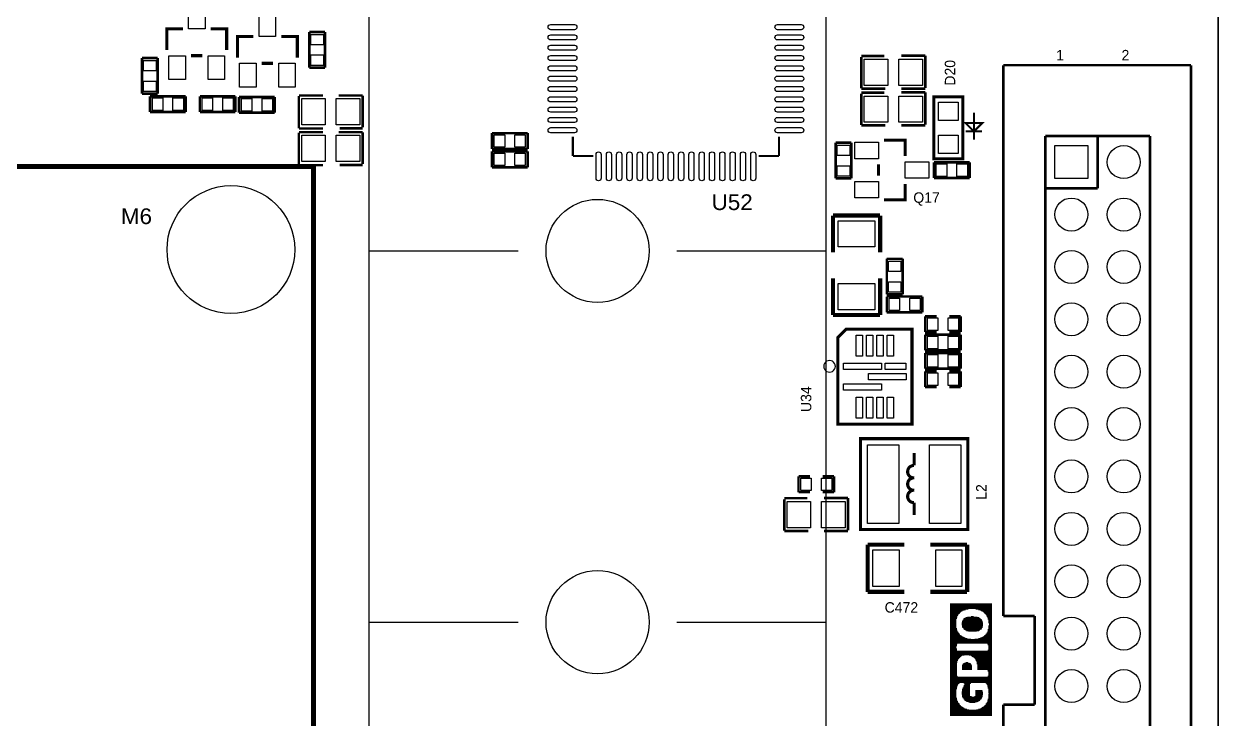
# Model space of a CAD drawing. Extents: x -41 to 160, y -9 to 129.
# Drawn here: x 102.2 to 160.2, y 47.5 to 81.2 of the extents above; entities that cross this region are included whole.
import ezdxf
from ezdxf.enums import TextEntityAlignment as Align

# ---------------------------------------------------------------- set-up
doc = ezdxf.new("R2010")
doc.units = 0
for name, color, linetype in [('BG_DIMENSION', 7, 'CONTINUOUS'), ('BG_OUTLINE', 7, 'CONTINUOUS'), ('BG_SILKSCREEN_TOP', 7, 'CONTINUOUS'), ('MA_PEN3', 7, 'CONTINUOUS'), ('PG_SILKSCREEN_TOP', 2, 'CONTINUOUS'), ('PIN_TOP', 1, 'CONTINUOUS'), ('RD_SILKSCREEN_TOP', 40, 'CONTINUOUS')]:
    doc.layers.add(name, color=color, linetype=linetype)

msp = doc.modelspace()

# ---------------------------------------------------------------- linework, layer by layer
at = {"layer": 'BG_DIMENSION'}
for points in [[(160.149845, 60.052128), (160.149845, 126.200535)], [(160.149845, 55.052138), (160.149845, -5.304155)]]:
    msp.add_lwpolyline(points, dxfattribs=at)
at = {"layer": 'BG_OUTLINE'}
msp.add_lwpolyline([(-6.475933, 111.800081), (159.221475, 111.800081, -0.401142), (160.149769, 110.776055), (160.149896, 4.328211, -0.401142), (159.125869, 3.399917), (71.799933, 3.399917), (71.799933, -8.841105), (71.290942, -9.350096), (51.100101, -9.350096)], format="xyb", dxfattribs=at)
msp.add_lwpolyline([(160.149896, 4.328211), (160.149769, 110.776055)], dxfattribs=at)
at = {"layer": 'BG_SILKSCREEN_TOP', "const_width": 0.254}
msp.add_lwpolyline([(95.92564, 74.32548), (116.2812, 74.32548), (116.2812, 14.3129), (68.98894, 14.3129)], dxfattribs=at)
at = {"layer": 'MA_PEN3', "const_width": 0.0254}
for points in [[(147.16506, 47.68088), (147.16506, 53.14188)], [(147.19046, 47.68088), (147.19046, 53.14188)], [(147.21586, 47.68088), (147.21586, 53.14188)], [(147.24126, 47.68088), (147.24126, 53.14188)], [(147.26666, 47.68088), (147.26666, 53.14188)], [(147.29206, 47.68088), (147.29206, 53.14188)], [(147.31746, 47.68088), (147.31746, 53.14188)], [(147.34286, 47.68088), (147.34286, 53.14188)], [(147.36826, 47.68088), (147.36826, 53.14188)], [(147.39366, 47.68088), (147.39366, 53.14188)], [(147.41906, 47.68088), (147.41906, 53.14188)], [(147.44446, 47.68088), (147.44446, 53.14188)], [(147.46986, 52.37988), (147.46986, 53.14188)], [(147.49526, 52.45608), (147.49526, 53.14188)], [(147.52066, 52.53228), (147.52066, 53.14188)], [(147.54606, 52.55768), (147.54606, 53.14188)], [(147.57146, 52.60848), (147.57146, 53.14188)], [(147.59686, 52.63388), (147.59686, 53.14188)], [(147.62226, 52.65928), (147.62226, 53.14188)], [(147.64766, 52.68468), (147.64766, 53.14188)], [(147.67306, 52.71008), (147.67306, 53.14188)], [(147.69846, 52.73548), (147.69846, 53.14188)], [(147.72386, 52.73548), (147.72386, 53.14188)], [(147.74926, 52.76088), (147.74926, 53.14188)], [(147.77466, 52.78628), (147.77466, 53.14188)], [(147.80006, 52.78628), (147.80006, 53.14188)], [(147.82546, 52.78628), (147.82546, 53.14188)], [(147.85086, 52.81168), (147.85086, 53.14188)], [(147.87626, 52.81168), (147.87626, 53.14188)], [(147.90166, 52.81168), (147.90166, 53.14188)], [(147.92706, 52.83708), (147.92706, 53.14188)], [(147.95246, 52.83708), (147.95246, 53.14188)], [(147.97786, 52.83708), (147.97786, 53.14188)], [(148.00326, 52.83708), (148.00326, 53.14188)], [(148.02866, 52.83708), (148.02866, 53.14188)], [(148.05406, 52.86248), (148.05406, 53.14188)], [(148.07946, 52.86248), (148.07946, 53.14188)], [(148.10486, 52.86248), (148.10486, 53.14188)], [(148.13026, 52.86248), (148.13026, 53.14188)], [(148.15566, 52.86248), (148.15566, 53.14188)], [(148.18106, 52.86248), (148.18106, 53.14188)], [(148.20646, 52.86248), (148.20646, 53.14188)], [(148.23186, 52.86248), (148.23186, 53.14188)], [(148.25726, 52.86248), (148.25726, 53.14188)], [(148.28266, 52.86248), (148.28266, 53.14188)], [(148.30806, 52.86248), (148.30806, 53.14188)], [(148.33346, 52.86248), (148.33346, 53.14188)], [(148.35886, 52.86248), (148.35886, 53.14188)], [(148.38426, 52.86248), (148.38426, 53.14188)], [(148.40966, 52.83708), (148.40966, 53.14188)], [(148.43506, 52.83708), (148.43506, 53.14188)], [(148.46046, 52.83708), (148.46046, 53.14188)], [(148.48586, 52.83708), (148.48586, 53.14188)], [(148.51126, 52.83708), (148.51126, 53.14188)], [(148.53666, 52.81168), (148.53666, 53.14188)], [(148.56206, 52.81168), (148.56206, 53.14188)], [(148.58746, 52.81168), (148.58746, 53.14188)], [(148.61286, 52.78628), (148.61286, 53.14188)], [(148.63826, 52.78628), (148.63826, 53.14188)], [(148.66366, 52.76088), (148.66366, 53.14188)], [(148.68906, 52.76088), (148.68906, 53.14188)], [(148.71446, 52.73548), (148.71446, 53.14188)], [(148.73986, 52.73548), (148.73986, 53.14188)], [(148.76526, 52.71008), (148.76526, 53.14188)], [(148.79066, 52.68468), (148.79066, 53.14188)], [(148.81606, 52.65928), (148.81606, 53.14188)], [(148.84146, 52.63388), (148.84146, 53.14188)], [(148.86686, 52.60848), (148.86686, 53.14188)], [(148.89226, 52.58308), (148.89226, 53.14188)], [(148.91766, 52.53228), (148.91766, 53.14188)], [(148.94306, 52.48148), (148.94306, 53.14188)], [(148.96846, 52.43068), (148.96846, 53.14188)], [(148.99386, 52.35448), (148.99386, 53.14188)], [(149.01926, 52.17668), (149.01926, 53.14188)], [(149.04466, 47.68088), (149.04466, 53.14188)], [(149.07006, 47.68088), (149.07006, 53.14188)], [(149.09546, 47.68088), (149.09546, 53.14188)], [(149.12086, 47.68088), (149.12086, 53.14188)], [(149.14626, 47.68088), (149.14626, 53.14188)], [(149.17166, 47.68088), (149.17166, 53.14188)], [(147.72386, 52.07508), (147.72386, 52.22748)], [(147.74926, 51.97348), (147.74926, 52.30368)], [(147.77466, 51.94808), (147.77466, 52.35448)], [(147.80006, 51.89728), (147.80006, 52.40528)], [(147.82546, 51.87188), (147.82546, 52.43068)], [(147.85086, 51.84648), (147.85086, 52.43068)], [(147.87626, 51.84648), (147.87626, 52.45608)], [(147.90166, 51.82108), (147.90166, 52.45608)], [(147.92706, 51.82108), (147.92706, 52.48148)], [(147.95246, 51.79568), (147.95246, 52.48148)], [(147.97786, 51.79568), (147.97786, 52.48148)], [(148.00326, 51.79568), (148.00326, 52.50688)], [(148.02866, 51.79568), (148.02866, 52.50688)], [(148.05406, 51.77028), (148.05406, 52.50688)], [(148.07946, 51.77028), (148.07946, 52.50688)], [(148.10486, 51.77028), (148.10486, 52.50688)], [(148.13026, 51.77028), (148.13026, 52.50688)], [(148.15566, 51.77028), (148.15566, 52.50688)], [(148.18106, 51.77028), (148.18106, 52.53228)], [(148.20646, 51.77028), (148.20646, 52.53228)], [(148.23186, 51.77028), (148.23186, 52.53228)], [(148.25726, 51.77028), (148.25726, 52.53228)], [(148.28266, 51.77028), (148.28266, 52.53228)], [(148.30806, 51.77028), (148.30806, 52.50688)], [(148.33346, 51.77028), (148.33346, 52.50688)], [(148.35886, 51.77028), (148.35886, 52.50688)], [(148.38426, 51.77028), (148.38426, 52.50688)], [(148.40966, 51.77028), (148.40966, 52.50688)], [(148.43506, 51.77028), (148.43506, 52.50688)], [(148.46046, 51.79568), (148.46046, 52.50688)], [(148.48586, 51.79568), (148.48586, 52.48148)], [(148.51126, 51.79568), (148.51126, 52.48148)], [(148.53666, 51.79568), (148.53666, 52.48148)], [(148.56206, 51.82108), (148.56206, 52.45608)], [(148.58746, 51.82108), (148.58746, 52.45608)], [(148.61286, 51.84648), (148.61286, 52.43068)], [(148.63826, 51.87188), (148.63826, 52.40528)], [(148.66366, 51.87188), (148.66366, 52.37988)], [(148.68906, 51.92268), (148.68906, 52.35448)], [(148.71446, 51.94808), (148.71446, 52.30368)], [(148.73986, 52.02428), (148.73986, 52.22748)], [(147.46986, 51.05908), (147.46986, 51.94808)], [(147.49526, 51.16068), (147.49526, 51.87188)], [(147.52066, 51.18608), (147.52066, 51.79568)], [(147.54606, 51.18608), (147.54606, 51.77028)], [(147.57146, 51.18608), (147.57146, 51.71948)], [(147.59686, 51.18608), (147.59686, 51.69408)], [(147.62226, 51.18608), (147.62226, 51.64328)], [(147.64766, 51.18608), (147.64766, 51.61788)], [(147.67306, 51.18608), (147.67306, 51.59248)], [(147.69846, 51.18608), (147.69846, 51.59248)], [(147.72386, 51.18608), (147.72386, 51.56708)], [(147.74926, 51.18608), (147.74926, 51.54168)], [(147.77466, 51.18608), (147.77466, 51.54168)], [(148.73986, 51.18608), (148.73986, 51.54168)], [(148.76526, 51.18608), (148.76526, 51.54168)], [(148.79066, 51.18608), (148.79066, 51.56708)], [(148.81606, 51.18608), (148.81606, 51.59248)], [(148.84146, 51.18608), (148.84146, 51.61788)], [(148.86686, 51.18608), (148.86686, 51.64328)], [(148.89226, 51.18608), (148.89226, 51.66868)], [(148.91766, 51.18608), (148.91766, 51.69408)], [(148.94306, 51.18608), (148.94306, 51.74488)], [(148.96846, 51.16068), (148.96846, 51.79568)], [(148.99386, 51.10988), (148.99386, 51.89728)], [(149.01926, 48.77308), (149.01926, 52.07508)], [(147.46986, 48.97628), (147.46986, 50.95748)], [(147.80006, 51.18608), (147.80006, 51.51628)], [(147.82546, 51.18608), (147.82546, 51.51628)], [(147.85086, 51.18608), (147.85086, 51.49088)], [(147.87626, 51.18608), (147.87626, 51.49088)], [(147.90166, 51.18608), (147.90166, 51.46548)], [(147.92706, 51.18608), (147.92706, 51.46548)], [(147.95246, 51.18608), (147.95246, 51.46548)], [(147.97786, 51.18608), (147.97786, 51.46548)], [(148.00326, 51.18608), (148.00326, 51.44008)], [(148.02866, 51.18608), (148.02866, 51.44008)], [(148.05406, 51.18608), (148.05406, 51.44008)], [(148.07946, 51.18608), (148.07946, 51.44008)], [(148.10486, 51.18608), (148.10486, 51.44008)], [(148.13026, 51.18608), (148.13026, 51.44008)], [(148.15566, 51.18608), (148.15566, 51.44008)], [(148.18106, 51.18608), (148.18106, 51.41468)], [(148.20646, 51.18608), (148.20646, 51.41468)], [(148.23186, 51.18608), (148.23186, 51.41468)], [(148.25726, 51.18608), (148.25726, 51.41468)], [(148.28266, 51.18608), (148.28266, 51.41468)], [(148.30806, 51.18608), (148.30806, 51.41468)], [(148.33346, 51.18608), (148.33346, 51.41468)], [(148.35886, 51.18608), (148.35886, 51.44008)], [(148.38426, 51.18608), (148.38426, 51.44008)], [(148.40966, 51.18608), (148.40966, 51.44008)], [(148.43506, 51.18608), (148.43506, 51.44008)], [(148.46046, 51.18608), (148.46046, 51.44008)], [(148.48586, 51.18608), (148.48586, 51.44008)], [(148.51126, 51.18608), (148.51126, 51.44008)], [(148.53666, 51.18608), (148.53666, 51.46548)], [(148.56206, 51.18608), (148.56206, 51.46548)], [(148.58746, 51.18608), (148.58746, 51.46548)], [(148.61286, 51.18608), (148.61286, 51.46548)], [(148.63826, 51.18608), (148.63826, 51.49088)], [(148.66366, 51.18608), (148.66366, 51.49088)], [(148.68906, 51.18608), (148.68906, 51.51628)], [(148.71446, 51.18608), (148.71446, 51.51628)], [(147.49526, 50.24628), (147.49526, 50.85588)], [(147.52066, 50.34788), (147.52066, 50.85588)], [(147.54606, 50.39868), (147.54606, 50.85588)], [(147.57146, 50.44948), (147.57146, 50.85588)], [(147.59686, 50.47488), (147.59686, 50.85588)], [(147.62226, 50.50028), (147.62226, 50.85588)], [(147.64766, 50.52568), (147.64766, 50.85588)], [(147.67306, 50.55108), (147.67306, 50.85588)], [(147.69846, 50.57648), (147.69846, 50.85588)], [(147.72386, 50.57648), (147.72386, 50.85588)], [(147.74926, 50.60188), (147.74926, 50.85588)], [(147.77466, 50.60188), (147.77466, 50.85588)], [(147.80006, 50.60188), (147.80006, 50.85588)], [(147.82546, 50.60188), (147.82546, 50.85588)], [(147.85086, 50.62728), (147.85086, 50.85588)], [(147.87626, 50.62728), (147.87626, 50.85588)], [(147.90166, 50.62728), (147.90166, 50.85588)], [(147.92706, 50.62728), (147.92706, 50.85588)], [(147.95246, 50.62728), (147.95246, 50.85588)], [(147.97786, 50.62728), (147.97786, 50.85588)], [(148.00326, 50.62728), (148.00326, 50.85588)], [(148.02866, 50.62728), (148.02866, 50.85588)], [(148.05406, 50.62728), (148.05406, 50.85588)], [(148.07946, 50.60188), (148.07946, 50.85588)], [(148.10486, 50.60188), (148.10486, 50.85588)], [(148.13026, 50.60188), (148.13026, 50.85588)], [(148.15566, 50.60188), (148.15566, 50.85588)], [(148.18106, 50.57648), (148.18106, 50.85588)], [(148.20646, 50.57648), (148.20646, 50.85588)], [(148.23186, 50.55108), (148.23186, 50.85588)], [(148.25726, 50.52568), (148.25726, 50.85588)], [(148.28266, 50.52568), (148.28266, 50.85588)], [(148.30806, 50.50028), (148.30806, 50.85588)], [(148.33346, 50.47488), (148.33346, 50.85588)], [(148.35886, 50.44948), (148.35886, 50.85588)], [(148.38426, 50.39868), (148.38426, 50.85588)], [(148.40966, 50.34788), (148.40966, 50.85588)], [(148.43506, 50.29708), (148.43506, 50.85588)], [(148.46046, 50.19548), (148.46046, 50.85588)], [(148.48586, 49.91608), (148.48586, 50.85588)], [(148.51126, 49.91608), (148.51126, 50.85588)], [(148.53666, 49.91608), (148.53666, 50.85588)], [(148.56206, 49.91608), (148.56206, 50.85588)], [(148.58746, 49.91608), (148.58746, 50.85588)], [(148.61286, 49.91608), (148.61286, 50.85588)], [(148.63826, 49.91608), (148.63826, 50.85588)], [(148.66366, 49.91608), (148.66366, 50.85588)], [(148.68906, 49.91608), (148.68906, 50.85588)], [(148.71446, 49.91608), (148.71446, 50.85588)], [(148.73986, 49.91608), (148.73986, 50.85588)], [(148.76526, 49.91608), (148.76526, 50.85588)], [(148.79066, 49.91608), (148.79066, 50.85588)], [(148.81606, 49.91608), (148.81606, 50.85588)], [(148.84146, 49.91608), (148.84146, 50.85588)], [(148.86686, 49.91608), (148.86686, 50.85588)], [(148.89226, 49.91608), (148.89226, 50.85588)], [(148.91766, 49.91608), (148.91766, 50.85588)], [(148.94306, 49.91608), (148.94306, 50.85588)], [(148.96846, 49.89068), (148.96846, 50.85588)], [(148.99386, 49.83988), (148.99386, 50.90668)], [(147.74926, 49.91608), (147.74926, 50.17008)], [(147.77466, 49.91608), (147.77466, 50.22088)], [(147.80006, 49.91608), (147.80006, 50.24628)], [(147.82546, 49.91608), (147.82546, 50.24628)], [(147.85086, 49.91608), (147.85086, 50.27168)], [(147.87626, 49.91608), (147.87626, 50.27168)], [(147.90166, 49.91608), (147.90166, 50.27168)], [(147.92706, 49.91608), (147.92706, 50.29708)], [(147.95246, 49.91608), (147.95246, 50.29708)], [(147.97786, 49.91608), (147.97786, 50.29708)], [(148.00326, 49.91608), (148.00326, 50.29708)], [(148.02866, 49.91608), (148.02866, 50.27168)], [(148.05406, 49.91608), (148.05406, 50.27168)], [(148.07946, 49.91608), (148.07946, 50.27168)], [(148.10486, 49.91608), (148.10486, 50.24628)], [(148.13026, 49.91608), (148.13026, 50.24628)], [(148.15566, 49.91608), (148.15566, 50.22088)], [(148.18106, 49.91608), (148.18106, 50.19548)], [(148.20646, 49.91608), (148.20646, 50.14468)], [(147.49526, 49.07788), (147.49526, 49.63668)], [(147.52066, 49.15408), (147.52066, 49.61128)], [(147.54606, 49.20488), (147.54606, 49.58588)], [(147.57146, 49.23028), (147.57146, 49.58588)], [(147.59686, 49.25568), (147.59686, 49.58588)], [(147.62226, 49.28108), (147.62226, 49.58588)], [(147.64766, 49.28108), (147.64766, 49.58588)], [(147.67306, 49.28108), (147.67306, 49.58588)], [(147.69846, 49.28108), (147.69846, 49.58588)], [(147.72386, 49.28108), (147.72386, 49.58588)], [(147.74926, 49.28108), (147.74926, 49.58588)], [(147.77466, 49.28108), (147.77466, 49.58588)], [(147.80006, 49.28108), (147.80006, 49.58588)], [(147.82546, 49.25568), (147.82546, 49.58588)], [(147.85086, 48.44288), (147.85086, 49.58588)], [(147.87626, 48.41748), (147.87626, 49.58588)], [(147.90166, 48.41748), (147.90166, 49.58588)], [(147.92706, 48.39208), (147.92706, 49.58588)], [(147.95246, 48.36668), (147.95246, 49.58588)], [(147.97786, 48.36668), (147.97786, 49.58588)], [(148.00326, 48.36668), (148.00326, 49.58588)], [(148.02866, 48.34128), (148.02866, 49.58588)], [(148.05406, 48.34128), (148.05406, 49.58588)], [(148.07946, 48.34128), (148.07946, 49.58588)], [(148.10486, 48.31588), (148.10486, 49.58588)], [(148.13026, 49.23028), (148.13026, 49.58588)], [(148.15566, 49.25568), (148.15566, 49.58588)], [(148.18106, 49.28108), (148.18106, 49.58588)], [(148.20646, 49.28108), (148.20646, 49.58588)], [(148.23186, 49.28108), (148.23186, 49.58588)], [(148.25726, 49.28108), (148.25726, 49.58588)], [(148.28266, 49.28108), (148.28266, 49.58588)], [(148.30806, 49.28108), (148.30806, 49.58588)], [(148.33346, 49.28108), (148.33346, 49.58588)], [(148.35886, 49.28108), (148.35886, 49.58588)], [(148.38426, 49.28108), (148.38426, 49.58588)], [(148.40966, 49.28108), (148.40966, 49.58588)], [(148.43506, 49.28108), (148.43506, 49.58588)], [(148.46046, 49.28108), (148.46046, 49.58588)], [(148.48586, 49.28108), (148.48586, 49.58588)], [(148.51126, 49.28108), (148.51126, 49.58588)], [(148.53666, 49.28108), (148.53666, 49.58588)], [(148.56206, 49.28108), (148.56206, 49.58588)], [(148.58746, 49.28108), (148.58746, 49.58588)], [(148.61286, 49.28108), (148.61286, 49.58588)], [(148.63826, 49.28108), (148.63826, 49.58588)], [(148.66366, 49.28108), (148.66366, 49.58588)], [(148.68906, 49.28108), (148.68906, 49.58588)], [(148.71446, 49.28108), (148.71446, 49.58588)], [(148.73986, 49.28108), (148.73986, 49.58588)], [(148.76526, 49.28108), (148.76526, 49.58588)], [(148.79066, 49.28108), (148.79066, 49.58588)], [(148.81606, 49.28108), (148.81606, 49.58588)], [(148.84146, 49.28108), (148.84146, 49.58588)], [(148.86686, 49.28108), (148.86686, 49.58588)], [(148.89226, 49.25568), (148.89226, 49.58588)], [(148.91766, 49.23028), (148.91766, 49.58588)], [(148.94306, 49.17948), (148.94306, 49.58588)], [(148.96846, 49.10328), (148.96846, 49.58588)], [(148.99386, 49.00168), (148.99386, 49.63668)], [(147.72386, 48.72228), (147.72386, 48.87468)], [(147.74926, 48.59528), (147.74926, 49.00168)], [(147.77466, 48.54448), (147.77466, 49.07788)], [(147.80006, 48.51908), (147.80006, 49.12868)], [(147.82546, 48.46828), (147.82546, 49.17948)], [(148.13026, 48.31588), (148.13026, 48.64608)], [(148.15566, 48.31588), (148.15566, 48.64608)], [(148.18106, 48.31588), (148.18106, 48.64608)], [(148.33346, 48.31588), (148.33346, 48.64608)], [(148.35886, 48.31588), (148.35886, 48.64608)], [(148.38426, 48.34128), (148.38426, 48.95088)], [(148.40966, 48.34128), (148.40966, 48.95088)], [(148.43506, 48.34128), (148.43506, 48.95088)], [(148.46046, 48.34128), (148.46046, 48.95088)], [(148.48586, 48.36668), (148.48586, 48.95088)], [(148.51126, 48.36668), (148.51126, 48.95088)], [(148.53666, 48.39208), (148.53666, 48.95088)], [(148.56206, 48.39208), (148.56206, 48.95088)], [(148.58746, 48.41748), (148.58746, 48.95088)], [(148.61286, 48.44288), (148.61286, 48.95088)], [(148.63826, 48.46828), (148.63826, 48.95088)], [(148.66366, 48.49368), (148.66366, 48.95088)], [(148.68906, 48.54448), (148.68906, 48.95088)], [(148.71446, 48.59528), (148.71446, 48.92548)], [(148.73986, 48.69688), (148.73986, 48.84928)], [(149.01926, 47.68088), (149.01926, 48.74768)], [(147.46986, 47.68088), (147.46986, 48.56988)], [(147.49526, 47.68088), (147.49526, 48.46828)], [(147.52066, 47.68088), (147.52066, 48.41748)], [(147.54606, 47.68088), (147.54606, 48.36668)], [(147.57146, 47.68088), (147.57146, 48.31588)], [(147.59686, 47.68088), (147.59686, 48.29048)], [(147.62226, 47.68088), (147.62226, 48.23968)], [(147.64766, 47.68088), (147.64766, 48.21428)], [(147.67306, 47.68088), (147.67306, 48.18888)], [(147.69846, 47.68088), (147.69846, 48.16348)], [(147.72386, 47.68088), (147.72386, 48.13808)], [(147.74926, 47.68088), (147.74926, 48.13808)], [(147.77466, 47.68088), (147.77466, 48.11268)], [(147.80006, 47.68088), (147.80006, 48.08728)], [(147.82546, 47.68088), (147.82546, 48.08728)], [(147.85086, 47.68088), (147.85086, 48.06188)], [(147.87626, 47.68088), (147.87626, 48.06188)], [(148.20646, 48.31588), (148.20646, 48.62068)], [(148.23186, 48.31588), (148.23186, 48.62068)], [(148.25726, 48.31588), (148.25726, 48.62068)], [(148.28266, 48.31588), (148.28266, 48.62068)], [(148.30806, 48.31588), (148.30806, 48.62068)], [(148.61286, 47.68088), (148.61286, 48.06188)], [(148.63826, 47.68088), (148.63826, 48.06188)], [(148.66366, 47.68088), (148.66366, 48.08728)], [(148.68906, 47.68088), (148.68906, 48.08728)], [(148.71446, 47.68088), (148.71446, 48.11268)], [(148.73986, 47.68088), (148.73986, 48.13808)], [(148.76526, 47.68088), (148.76526, 48.13808)], [(148.79066, 47.68088), (148.79066, 48.16348)], [(148.81606, 47.68088), (148.81606, 48.18888)], [(148.84146, 47.68088), (148.84146, 48.21428)], [(148.86686, 47.68088), (148.86686, 48.23968)], [(148.89226, 47.68088), (148.89226, 48.29048)], [(148.91766, 47.68088), (148.91766, 48.31588)], [(148.94306, 47.68088), (148.94306, 48.36668)], [(148.96846, 47.68088), (148.96846, 48.44288)], [(148.99386, 47.68088), (148.99386, 48.51908)], [(147.90166, 47.68088), (147.90166, 48.03648)], [(147.92706, 47.68088), (147.92706, 48.03648)], [(147.95246, 47.68088), (147.95246, 48.03648)], [(147.97786, 47.68088), (147.97786, 48.01108)], [(148.00326, 47.68088), (148.00326, 48.01108)], [(148.02866, 47.68088), (148.02866, 48.01108)], [(148.05406, 47.68088), (148.05406, 48.01108)], [(148.07946, 47.68088), (148.07946, 47.98568)], [(148.10486, 47.68088), (148.10486, 47.98568)], [(148.13026, 47.68088), (148.13026, 47.98568)], [(148.15566, 47.68088), (148.15566, 47.98568)], [(148.18106, 47.68088), (148.18106, 47.98568)], [(148.20646, 47.68088), (148.20646, 47.98568)], [(148.23186, 47.68088), (148.23186, 47.98568)], [(148.25726, 47.68088), (148.25726, 47.98568)], [(148.28266, 47.68088), (148.28266, 47.98568)], [(148.30806, 47.68088), (148.30806, 47.98568)], [(148.33346, 47.68088), (148.33346, 47.98568)], [(148.35886, 47.68088), (148.35886, 47.98568)], [(148.38426, 47.68088), (148.38426, 47.98568)], [(148.40966, 47.68088), (148.40966, 47.98568)], [(148.43506, 47.68088), (148.43506, 48.01108)], [(148.46046, 47.68088), (148.46046, 48.01108)], [(148.48586, 47.68088), (148.48586, 48.01108)], [(148.51126, 47.68088), (148.51126, 48.01108)], [(148.53666, 47.68088), (148.53666, 48.03648)], [(148.56206, 47.68088), (148.56206, 48.03648)], [(148.58746, 47.68088), (148.58746, 48.03648)]]:
    msp.add_lwpolyline(points, dxfattribs=at)
at = {"layer": 'PG_SILKSCREEN_TOP'}
for points in [[(118.983252, 12.756667), (118.983252, 90.231671), (126.209552, 90.231671)], [(133.908063, 90.231671), (141.133068, 90.231671), (141.133068, 12.956769)], [(118.983252, 70.231787), (126.209552, 70.231787)], [(133.908063, 70.231787), (141.133068, 70.231787)], [(118.983252, 52.231773), (126.209552, 52.231773)], [(133.908063, 52.231773), (141.133068, 52.231773)]]:
    msp.add_lwpolyline(points, dxfattribs=at)
for points, const_width in [([(109.169378, 79.971087), (109.169378, 80.996003), (109.944586, 80.996003)], 0.150089), ([(111.294393, 80.996003), (112.069601, 80.996003), (112.069601, 79.971087)], 0.150089), ([(112.595889, 79.602076), (112.595889, 80.626991), (113.371097, 80.626991)], 0.150089), ([(114.720903, 80.626991), (115.496111, 80.626991), (115.496111, 79.602076)], 0.150089), ([(116.078, 80.84058), (116.078, 79.11338)], 0.127), ([(116.84, 80.84058), (116.078, 80.84058)], 0.127), ([(116.84, 79.11338), (116.84, 80.84058)], 0.127), ([(107.96524, 79.5782), (107.96524, 77.851)], 0.127), ([(108.72724, 79.5782), (107.96524, 79.5782)], 0.127), ([(108.72724, 77.851), (108.72724, 79.5782)], 0.127), ([(110.344382, 79.69598), (110.894597, 79.69598)], 0.150089), ([(113.770893, 79.326969), (114.321107, 79.326969)], 0.150089), ([(143.9672, 79.68488), (142.8496, 79.68488)], 0.127), ([(142.8496, 79.63408), (142.8496, 78.11008)], 0.127), ([(144.78, 79.69758), (145.9484, 79.69758)], 0.127), ([(145.9484, 79.69758), (145.9484, 78.12278)], 0.127), ([(116.078, 79.11338), (116.84, 79.11338)], 0.127), ([(149.734905, 79.236189), (149.734905, 52.536192)], 0.127), ([(158.834988, 79.236189), (149.734905, 79.236189)], 0.127), ([(158.834988, 21.436203), (158.834988, 79.236189)], 0.127), ([(107.96524, 77.851), (108.72724, 77.851)], 0.127), ([(108.3564, 77.724), (108.3564, 76.962)], 0.127), ([(110.0836, 77.724), (108.3564, 77.724)], 0.127), ([(110.0836, 76.962), (110.0836, 77.724)], 0.127), ([(110.7694, 77.724), (110.7694, 76.962)], 0.127), ([(112.4966, 77.724), (110.7694, 77.724)], 0.127), ([(112.4966, 76.962), (112.4966, 77.724)], 0.127), ([(114.4016, 77.69098), (112.6744, 77.69098)], 0.127), ([(112.6744, 77.69098), (112.6744, 76.92898)], 0.127), ([(114.4016, 76.92898), (114.4016, 77.69098)], 0.127), ([(115.57, 77.76718), (116.7384, 77.76718)], 0.127), ([(115.57, 76.16698), (115.57, 77.74178)], 0.127), ([(118.6688, 77.76718), (117.5004, 77.76718)], 0.127), ([(118.6688, 76.23048), (118.6688, 77.75448)], 0.127), ([(142.8496, 78.09738), (144.018, 78.09738)], 0.127), ([(143.9672, 77.90688), (142.8496, 77.90688)], 0.127), ([(142.8496, 77.85608), (142.8496, 76.33208)], 0.127), ([(145.9484, 78.09738), (144.78, 78.09738)], 0.127), ([(144.78, 77.91958), (145.9484, 77.91958)], 0.127), ([(145.9484, 77.91958), (145.9484, 76.34478)], 0.127), ([(146.366001, 74.800003), (146.366001, 77.700099), (147.765999, 77.700099), (147.765999, 74.699901), (146.366001, 74.699901), (146.366001, 74.800003)], 0.150089), ([(108.3564, 76.962), (110.0836, 76.962)], 0.127), ([(110.7694, 76.962), (112.4966, 76.962)], 0.127), ([(112.6744, 76.92898), (114.4016, 76.92898)], 0.127), ([(148.306003, 76.926897), (148.306003, 76.027001), (148.706103, 76.427101), (147.906003, 76.427101), (148.306003, 76.027001), (148.306003, 75.627001)], 0.100101), ([(116.7384, 76.16698), (115.57, 76.16698)], 0.127), ([(115.57, 75.98918), (116.7384, 75.98918)], 0.127), ([(115.57, 74.38898), (115.57, 75.96378)], 0.127), ([(118.6688, 75.98918), (117.5004, 75.98918)], 0.127), ([(117.5512, 76.17968), (118.6688, 76.17968)], 0.127), ([(118.6688, 74.45248), (118.6688, 75.97648)], 0.127), ([(126.66218, 75.94092), (124.93498, 75.94092)], 0.127), ([(124.93498, 75.94092), (124.93498, 75.17892)], 0.127), ([(126.66218, 75.17892), (126.66218, 75.94092)], 0.127), ([(142.8496, 76.31938), (144.018, 76.31938)], 0.127), ([(145.9484, 76.31938), (144.78, 76.31938)], 0.127), ([(147.906003, 76.027001), (148.706103, 76.027001)], 0.100101), ([(151.764898, 75.806198), (156.844898, 75.806198)], 0.127), ([(151.764898, 25.006198), (151.764898, 75.806198)], 0.127), ([(154.304898, 73.266198), (154.304898, 75.806198)], 0.127), ([(156.844898, 75.806198), (156.844898, 25.006198)], 0.127), ([(128.85801, 74.83221), (128.85801, 75.773305)], 0.100101), ([(138.85799, 74.83221), (138.85799, 75.773305)], 0.100101), ([(141.59738, 75.47356), (141.59738, 73.74636)], 0.127), ([(142.35938, 75.47356), (141.59738, 75.47356)], 0.127), ([(142.35938, 73.74636), (142.35938, 75.47356)], 0.127), ([(143.953687, 75.602922), (144.978603, 75.602922), (144.978603, 74.827714)], 0.150089), ([(124.93498, 75.17892), (126.66218, 75.17892)], 0.127), ([(126.66218, 75.05192), (124.93498, 75.05192)], 0.127), ([(124.93498, 75.05192), (124.93498, 74.28992)], 0.127), ([(126.66218, 74.28992), (126.66218, 75.05192)], 0.127), ([(128.85801, 74.83221), (129.848102, 74.83221)], 0.100101), ([(138.85799, 74.83221), (137.867898, 74.83221)], 0.100101), ([(116.7384, 74.38898), (115.57, 74.38898)], 0.127), ([(117.5512, 74.40168), (118.6688, 74.40168)], 0.127), ([(124.93498, 74.28992), (126.66218, 74.28992)], 0.127), ([(143.67858, 74.427918), (143.67858, 73.877703)], 0.150089), ([(146.37258, 74.53122), (146.37258, 73.76922)], 0.127), ([(148.09978, 74.53122), (146.37258, 74.53122)], 0.127), ([(148.09978, 73.76922), (148.09978, 74.53122)], 0.127), ([(141.59738, 73.74636), (142.35938, 73.74636)], 0.127), ([(144.978603, 73.477907), (144.978603, 72.702699), (143.953687, 72.702699)], 0.150089), ([(146.37258, 73.76922), (148.09978, 73.76922)], 0.127), ([(151.764898, 73.266198), (154.304898, 73.266198)], 0.127), ([(141.47292, 71.94804), (141.47292, 70.17004)], 0.2032), ([(143.75892, 71.94804), (141.47292, 71.94804)], 0.2032), ([(143.75892, 70.17004), (143.75892, 71.94804)], 0.2032), ([(144.08404, 69.84746), (144.08404, 68.12026)], 0.127), ([(144.84604, 69.84746), (144.08404, 69.84746)], 0.127), ([(144.84604, 68.12026), (144.84604, 69.84746)], 0.127), ([(141.47292, 68.90004), (141.47292, 67.12204)], 0.2032), ([(143.75892, 67.12204), (143.75892, 68.90004)], 0.2032), ([(144.08404, 68.12026), (144.84604, 68.12026)], 0.127), ([(145.81124, 68.0212), (144.08404, 68.0212)], 0.127), ([(144.08404, 68.0212), (144.08404, 67.2592)], 0.127), ([(145.81124, 67.2592), (145.81124, 68.0212)], 0.127), ([(141.47292, 67.12204), (143.75892, 67.12204)], 0.2032), ([(144.08404, 67.2592), (145.81124, 67.2592)], 0.127), ([(146.50212, 67.056), (145.94332, 67.056)], 0.127), ([(145.94332, 67.056), (145.94332, 66.294)], 0.127), ([(147.67052, 67.056), (147.11172, 67.056)], 0.127), ([(147.67052, 66.294), (147.67052, 67.056)], 0.127), ([(145.304916, 61.835005), (145.304916, 66.434995), (142.104923, 66.434995), (141.704924, 66.034996), (141.704924, 61.835005), (145.304916, 61.835005)], 0.150012), ([(145.94332, 66.294), (146.50212, 66.294)], 0.127), ([(147.67052, 66.167), (145.94332, 66.167)], 0.127), ([(145.94332, 66.167), (145.94332, 65.405)], 0.127), ([(147.11172, 66.294), (147.67052, 66.294)], 0.127), ([(147.67052, 65.405), (147.67052, 66.167)], 0.127), ([(145.94332, 65.405), (147.67052, 65.405)], 0.127), ([(147.67052, 65.278), (145.94332, 65.278)], 0.127), ([(145.94332, 65.278), (145.94332, 64.516)], 0.127), ([(147.67052, 64.516), (147.67052, 65.278)], 0.127), ([(145.94332, 64.516), (147.67052, 64.516)], 0.127), ([(146.50212, 64.389), (145.94332, 64.389)], 0.127), ([(145.94332, 64.389), (145.94332, 63.627)], 0.127), ([(147.67052, 64.389), (147.11172, 64.389)], 0.127), ([(147.67052, 63.627), (147.67052, 64.389)], 0.127), ([(145.94332, 63.627), (146.50212, 63.627)], 0.127), ([(147.11172, 63.627), (147.67052, 63.627)], 0.127), ([(148.009915, 61.127996), (142.809925, 61.127996), (142.809925, 56.728004), (148.009915, 56.728004), (148.009915, 61.127996)], 0.150012), ([(145.40992, 59.827998), (145.40992, 60.427997)], 0.150012), ([(140.3604, 59.2963), (139.8016, 59.2963)], 0.127), ([(139.8016, 59.2963), (139.8016, 58.5343)], 0.127), ([(141.5288, 59.2963), (140.97, 59.2963)], 0.127), ([(141.5288, 58.5343), (141.5288, 59.2963)], 0.127), ([(139.8016, 58.5343), (140.3604, 58.5343)], 0.127), ([(140.97, 58.5343), (141.5288, 58.5343)], 0.127), ([(140.22578, 58.24474), (139.10818, 58.24474)], 0.127), ([(139.10818, 58.19394), (139.10818, 56.66994)], 0.127), ([(141.03858, 58.25744), (142.20698, 58.25744)], 0.127), ([(142.20698, 58.25744), (142.20698, 56.68264)], 0.127), ([(145.40992, 57.428003), (145.40992, 58.028002)], 0.150012), ([(139.10818, 56.65724), (140.27658, 56.65724)], 0.127), ([(142.20698, 56.65724), (141.03858, 56.65724)], 0.127), ([(144.92986, 55.98668), (143.15186, 55.98668)], 0.2032), ([(143.15186, 55.98668), (143.15186, 53.70068)], 0.2032), ([(147.97786, 55.98668), (146.19986, 55.98668)], 0.2032), ([(147.97786, 53.70068), (147.97786, 55.98668)], 0.2032), ([(143.15186, 53.70068), (144.92986, 53.70068)], 0.2032), ([(146.19986, 53.70068), (147.97786, 53.70068)], 0.2032), ([(149.734905, 52.536192), (151.259896, 52.536192)], 0.127), ([(151.259896, 52.536192), (151.259896, 48.234194)], 0.127), ([(149.734905, 48.234194), (149.734905, 21.436203)], 0.127), ([(151.259896, 48.234194), (149.734905, 48.234194)], 0.127)]:
    msp.add_lwpolyline(points, dxfattribs=dict(at, const_width=const_width))
msp.add_lwpolyline([(141.587931, 64.634999, 1), (141.021909, 64.635001, 1)], format="xyb", close=True, dxfattribs=at)
at = {"layer": 'PG_SILKSCREEN_TOP', "const_width": 0.150012}
for points in [[(145.40992, 59.227999, -1.05711), (145.40992, 59.827998)], [(145.40992, 58.628001, -1.057098), (145.40992, 59.227999)], [(145.40992, 58.028002, -1.05711), (145.40992, 58.628001)]]:
    msp.add_lwpolyline(points, format="xyb", dxfattribs=at)
at = {"layer": 'PIN_TOP'}
for points in [[(110.21949, 80.995977), (110.21949, 82.145988), (111.019488, 82.145988), (111.019488, 80.995977)], [(113.646001, 80.626966), (113.646001, 81.776976), (114.445999, 81.776976), (114.445999, 80.626966)], [(116.1542, 80.731081), (116.7638, 80.731081), (116.7638, 80.223081), (116.1542, 80.223081)], [(108.65104, 78.960701), (108.04144, 78.960701), (108.04144, 79.468701), (108.65104, 79.468701)], [(109.269479, 78.545995), (109.269479, 79.696005), (110.069478, 79.696005), (110.069478, 78.545995)], [(111.169501, 78.545995), (111.169501, 79.696005), (111.969499, 79.696005), (111.969499, 78.545995)], [(116.1542, 79.730879), (116.7638, 79.730879), (116.7638, 79.222879), (116.1542, 79.222879)], [(142.9893, 78.24978), (142.9893, 79.51978), (144.1323, 79.51978), (144.1323, 78.24978)], [(144.6657, 78.24978), (144.6657, 79.51978), (145.8087, 79.51978), (145.8087, 78.24978)], [(112.69599, 78.176984), (112.69599, 79.326994), (113.495988, 79.326994), (113.495988, 78.176984)], [(114.596012, 78.176984), (114.596012, 79.326994), (115.39601, 79.326994), (115.39601, 78.176984)], [(108.65104, 77.960499), (108.04144, 77.960499), (108.04144, 78.468499), (108.65104, 78.468499)], [(108.973899, 77.6478), (108.973899, 77.0382), (108.465899, 77.0382), (108.465899, 77.6478)], [(109.974101, 77.6478), (109.974101, 77.0382), (109.466101, 77.0382), (109.466101, 77.6478)], [(111.386899, 77.6478), (111.386899, 77.0382), (110.878899, 77.0382), (110.878899, 77.6478)], [(112.387101, 77.6478), (112.387101, 77.0382), (111.879101, 77.0382), (111.879101, 77.6478)], [(112.783899, 77.00518), (112.783899, 77.61478), (113.291899, 77.61478), (113.291899, 77.00518)], [(113.784101, 77.00518), (113.784101, 77.61478), (114.292101, 77.61478), (114.292101, 77.00518)], [(116.8527, 77.61478), (116.8527, 76.34478), (115.7097, 76.34478), (115.7097, 77.61478)], [(118.5291, 77.61478), (118.5291, 76.34478), (117.3861, 76.34478), (117.3861, 77.61478)], [(142.9893, 76.47178), (142.9893, 77.74178), (144.1323, 77.74178), (144.1323, 76.47178)], [(144.6657, 76.47178), (144.6657, 77.74178), (145.8087, 77.74178), (145.8087, 76.47178)], [(147.541005, 77.450048), (147.541005, 76.550152), (146.590995, 76.550152), (146.590995, 77.450048)], [(116.8527, 75.83678), (116.8527, 74.56678), (115.7097, 74.56678), (115.7097, 75.83678)], [(118.5291, 75.83678), (118.5291, 74.56678), (117.3861, 74.56678), (117.3861, 75.83678)], [(125.044479, 75.25512), (125.044479, 75.86472), (125.552479, 75.86472), (125.552479, 75.25512)], [(126.044681, 75.25512), (126.044681, 75.86472), (126.552681, 75.86472), (126.552681, 75.25512)], [(142.28318, 74.856061), (141.67358, 74.856061), (141.67358, 75.364061), (142.28318, 75.364061)], [(142.528595, 75.502821), (143.678605, 75.502821), (143.678605, 74.702822), (142.528595, 74.702822)], [(147.541005, 75.849848), (147.541005, 74.949952), (146.590995, 74.949952), (146.590995, 75.849848)], [(152.234951, 75.336146), (153.834846, 75.336146), (153.834846, 73.736251), (152.234951, 73.736251)], [(125.044479, 74.36612), (125.044479, 74.97572), (125.552479, 74.97572), (125.552479, 74.36612)], [(126.044681, 74.36612), (126.044681, 74.97572), (126.552681, 74.97572), (126.552681, 74.36612)], [(142.28318, 73.855859), (141.67358, 73.855859), (141.67358, 74.363859), (142.28318, 74.363859)], [(144.978577, 74.55281), (146.128588, 74.55281), (146.128588, 73.752812), (144.978577, 73.752812)], [(146.990079, 74.45502), (146.990079, 73.84542), (146.482079, 73.84542), (146.482079, 74.45502)], [(147.990281, 74.45502), (147.990281, 73.84542), (147.482281, 73.84542), (147.482281, 74.45502)], [(142.528595, 73.602799), (143.678605, 73.602799), (143.678605, 72.802801), (142.528595, 72.802801)], [(141.72692, 71.69404), (143.50492, 71.69404), (143.50492, 70.42404), (141.72692, 70.42404)], [(144.16024, 69.737961), (144.76984, 69.737961), (144.76984, 69.229961), (144.16024, 69.229961)], [(141.72692, 68.64604), (143.50492, 68.64604), (143.50492, 67.37604), (141.72692, 67.37604)], [(144.16024, 68.737759), (144.76984, 68.737759), (144.76984, 68.229759), (144.16024, 68.229759)], [(144.193539, 67.3354), (144.193539, 67.945), (144.701539, 67.945), (144.701539, 67.3354)], [(145.193741, 67.3354), (145.193741, 67.945), (145.701741, 67.945), (145.701741, 67.3354)], [(146.052819, 66.3702), (146.052819, 66.9798), (146.560819, 66.9798), (146.560819, 66.3702)], [(147.053021, 66.3702), (147.053021, 66.9798), (147.561021, 66.9798), (147.561021, 66.3702)], [(142.602509, 65.126997), (142.602509, 66.142997), (142.907309, 66.142997), (142.907309, 65.126997)], [(143.102508, 65.126997), (143.102508, 66.142997), (143.407308, 66.142997), (143.407308, 65.126997)], [(143.602532, 65.126997), (143.602532, 66.142997), (143.907332, 66.142997), (143.907332, 65.126997)], [(144.102531, 65.126997), (144.102531, 66.142997), (144.407331, 66.142997), (144.407331, 65.126997)], [(146.052819, 65.4812), (146.052819, 66.0908), (146.560819, 66.0908), (146.560819, 65.4812)], [(147.053021, 65.4812), (147.053021, 66.0908), (147.561021, 66.0908), (147.561021, 65.4812)], [(146.052819, 64.5922), (146.052819, 65.2018), (146.560819, 65.2018), (146.560819, 64.5922)], [(147.053021, 64.5922), (147.053021, 65.2018), (147.561021, 65.2018), (147.561021, 64.5922)], [(143.819321, 64.482599), (141.990521, 64.482599), (141.990521, 64.787399), (143.819321, 64.787399)], [(145.019319, 63.9826), (143.190519, 63.9826), (143.190519, 64.2874), (145.019319, 64.2874)], [(145.012918, 64.482599), (143.996918, 64.482599), (143.996918, 64.787399), (145.012918, 64.787399)], [(146.052819, 63.7032), (146.052819, 64.3128), (146.560819, 64.3128), (146.560819, 63.7032)], [(147.053021, 63.7032), (147.053021, 64.3128), (147.561021, 64.3128), (147.561021, 63.7032)], [(143.819321, 63.482601), (141.990521, 63.482601), (141.990521, 63.787401), (143.819321, 63.787401)], [(142.602509, 62.127003), (142.602509, 63.143003), (142.907309, 63.143003), (142.907309, 62.127003)], [(143.102508, 62.127003), (143.102508, 63.143003), (143.407308, 63.143003), (143.407308, 62.127003)], [(143.602532, 62.127003), (143.602532, 63.143003), (143.907332, 63.143003), (143.907332, 62.127003)], [(144.102531, 62.127003), (144.102531, 63.143003), (144.407331, 63.143003), (144.407331, 62.127003)], [(144.671923, 60.833), (144.671923, 57.023), (143.147923, 57.023), (143.147923, 60.833)], [(147.671917, 60.833), (147.671917, 57.023), (146.147917, 57.023), (146.147917, 60.833)], [(139.911099, 58.6105), (139.911099, 59.2201), (140.419099, 59.2201), (140.419099, 58.6105)], [(140.911301, 58.6105), (140.911301, 59.2201), (141.419301, 59.2201), (141.419301, 58.6105)], [(139.24788, 56.80964), (139.24788, 58.07964), (140.39088, 58.07964), (140.39088, 56.80964)], [(140.92428, 56.80964), (140.92428, 58.07964), (142.06728, 58.07964), (142.06728, 56.80964)], [(144.67586, 55.73268), (144.67586, 53.95468), (143.40586, 53.95468), (143.40586, 55.73268)], [(147.72386, 55.73268), (147.72386, 53.95468), (146.45386, 53.95468), (146.45386, 55.73268)]]:
    msp.add_lwpolyline(points, close=True, dxfattribs=at)
for points in [[(128.932953, 80.957153), (127.782866, 80.957153, -1), (127.782866, 81.207064), (128.932953, 81.207064, -1)], [(139.933134, 80.957153), (138.783047, 80.957153, -1), (138.783047, 81.207064), (139.933134, 81.207064, -1)], [(128.932953, 80.457332), (127.782866, 80.457332, -1), (127.782866, 80.707243), (128.932953, 80.707243, -1)], [(139.933134, 80.457332), (138.783047, 80.457332, -1), (138.783047, 80.707243), (139.933134, 80.707243, -1)], [(128.932953, 79.957155), (127.782866, 79.957155, -1), (127.782866, 80.207066), (128.932953, 80.207066, -1)], [(139.933134, 79.957155), (138.783047, 79.957155, -1), (138.783047, 80.207066), (139.933134, 80.207066, -1)], [(128.932953, 79.457334), (127.782866, 79.457334, -1), (127.782866, 79.707245), (128.932953, 79.707245, -1)], [(139.933134, 79.457334), (138.783047, 79.457334, -1), (138.783047, 79.707245), (139.933134, 79.707245, -1)], [(128.932953, 78.957157), (127.782866, 78.957157, -1), (127.782866, 79.207068), (128.932953, 79.207068, -1)], [(139.933134, 78.957157), (138.783047, 78.957157, -1), (138.783047, 79.207068), (139.933134, 79.207068, -1)], [(128.932953, 78.457336), (127.782866, 78.457336, -1), (127.782866, 78.707247), (128.932953, 78.707247, -1)], [(128.932953, 77.957134), (127.782866, 77.957134, -1), (127.782866, 78.207044), (128.932953, 78.207044, -1)], [(139.933134, 78.457336), (138.783047, 78.457336, -1), (138.783047, 78.707247), (139.933134, 78.707247, -1)], [(139.933134, 77.957134), (138.783047, 77.957134, -1), (138.783047, 78.207044), (139.933134, 78.207044, -1)], [(128.932953, 77.457338), (127.782866, 77.457338, -1), (127.782866, 77.707249), (128.932953, 77.707249, -1)], [(139.933134, 77.457338), (138.783047, 77.457338, -1), (138.783047, 77.707249), (139.933134, 77.707249, -1)], [(128.932953, 76.957136), (127.782866, 76.957136, -1), (127.782866, 77.207047), (128.932953, 77.207047, -1)], [(139.933134, 76.957136), (138.783047, 76.957136, -1), (138.783047, 77.207047), (139.933134, 77.207047, -1)], [(128.932953, 76.45734), (127.782866, 76.45734, -1), (127.782866, 76.707251), (128.932953, 76.707251, -1)], [(139.933134, 76.45734), (138.783047, 76.45734, -1), (138.783047, 76.707251), (139.933134, 76.707251, -1)], [(128.932953, 75.957138), (127.782866, 75.957138, -1), (127.782866, 76.207048), (128.932953, 76.207048, -1)], [(139.933134, 75.957138), (138.783047, 75.957138, -1), (138.783047, 76.207048), (139.933134, 76.207048, -1)], [(129.982938, 73.757066), (129.982938, 74.907153, -1), (130.232848, 74.907153), (130.232848, 73.757066, -1)], [(130.48314, 73.757066), (130.48314, 74.907153, -1), (130.733051, 74.907153), (130.733051, 73.757066, -1)], [(130.982936, 73.757066), (130.982936, 74.907153, -1), (131.232846, 74.907153), (131.232846, 73.757066, -1)], [(131.483138, 73.757066), (131.483138, 74.907153, -1), (131.733049, 74.907153), (131.733049, 73.757066, -1)], [(131.982934, 73.757066), (131.982934, 74.907153, -1), (132.232845, 74.907153), (132.232845, 73.757066, -1)], [(132.483136, 73.757066), (132.483136, 74.907153, -1), (132.733047, 74.907153), (132.733047, 73.757066, -1)], [(132.982957, 73.757066), (132.982957, 74.907153, -1), (133.232868, 74.907153), (133.232868, 73.757066, -1)], [(133.483134, 73.757066), (133.483134, 74.907153, -1), (133.733045, 74.907153), (133.733045, 73.757066, -1)], [(133.982955, 73.757066), (133.982955, 74.907153, -1), (134.232866, 74.907153), (134.232866, 73.757066, -1)], [(134.483132, 73.757066), (134.483132, 74.907153, -1), (134.733043, 74.907153), (134.733043, 73.757066, -1)], [(134.982953, 73.757066), (134.982953, 74.907153, -1), (135.232864, 74.907153), (135.232864, 73.757066, -1)], [(135.483156, 73.757066), (135.483156, 74.907153, -1), (135.733066, 74.907153), (135.733066, 73.757066, -1)], [(135.982951, 73.757066), (135.982951, 74.907153, -1), (136.232862, 74.907153), (136.232862, 73.757066, -1)], [(136.483153, 73.757066), (136.483153, 74.907153, -1), (136.733064, 74.907153), (136.733064, 73.757066, -1)], [(136.982949, 73.757066), (136.982949, 74.907153, -1), (137.23286, 74.907153), (137.23286, 73.757066, -1)], [(137.483151, 73.757066), (137.483151, 74.907153, -1), (137.733062, 74.907153), (137.733062, 73.757066, -1)]]:
    msp.add_lwpolyline(points, format="xyb", close=True, dxfattribs=at)
for centre, radius in [((155.574898, 74.536198), 0.799948), ((112.277398, 70.295897), 3.099994), ((130.05816, 70.231787), 2.499995), ((153.034898, 71.996198), 0.799948), ((155.574898, 71.996198), 0.799948), ((153.034898, 69.456198), 0.799948), ((155.574898, 69.456198), 0.799948), ((153.034898, 66.916198), 0.799948), ((155.574898, 66.916198), 0.799948), ((153.034898, 64.376198), 0.799948), ((155.574898, 64.376198), 0.799948), ((153.034898, 61.836198), 0.799948), ((155.574898, 61.836198), 0.799948), ((153.034898, 59.296198), 0.799948), ((155.574898, 59.296198), 0.799948), ((153.034898, 56.756198), 0.799948), ((155.574898, 56.756198), 0.799948), ((130.05816, 52.231773), 2.499995), ((153.034898, 54.216198), 0.799948), ((155.574898, 54.216198), 0.799948), ((153.034898, 51.676198), 0.799948), ((155.574898, 51.676198), 0.799948), ((153.034898, 49.136198), 0.799948), ((155.574898, 49.136198), 0.799948)]:
    msp.add_circle(centre, radius, dxfattribs=at)

# ---------------------------------------------------------------- texts
at = {"layer": 'PG_SILKSCREEN_TOP'}
for s, p in [('1', (152.294057, 79.46804)), ('2', (155.469057, 79.46804))]:
    msp.add_text(s, height=0.508, dxfattribs=at).set_placement(p)
at = {"layer": 'RD_SILKSCREEN_TOP'}
msp.add_text('D20', height=0.508, rotation=90, dxfattribs=at).set_placement((147.404684, 78.867), align=Align.CENTER)
at = {"layer": 'RD_SILKSCREEN_TOP', "width": 1.066667}
for s, p in [('U52', (135.58774, 72.2122)), ('M6', (106.93908, 71.53148))]:
    msp.add_text(s, height=0.762, dxfattribs=at).set_placement(p)
at = {"layer": 'RD_SILKSCREEN_TOP'}
for s, p in [('Q17', (145.36928, 72.563558)), ('C472', (143.979138, 52.693976))]:
    msp.add_text(s, height=0.508, dxfattribs=at).set_placement(p)
for s, p in [('U34', (140.422224, 62.4205)), ('L2', (148.923604, 58.166))]:
    msp.add_text(s, height=0.508, rotation=90, dxfattribs=at).set_placement(p)

doc.saveas('drawing.dxf')
